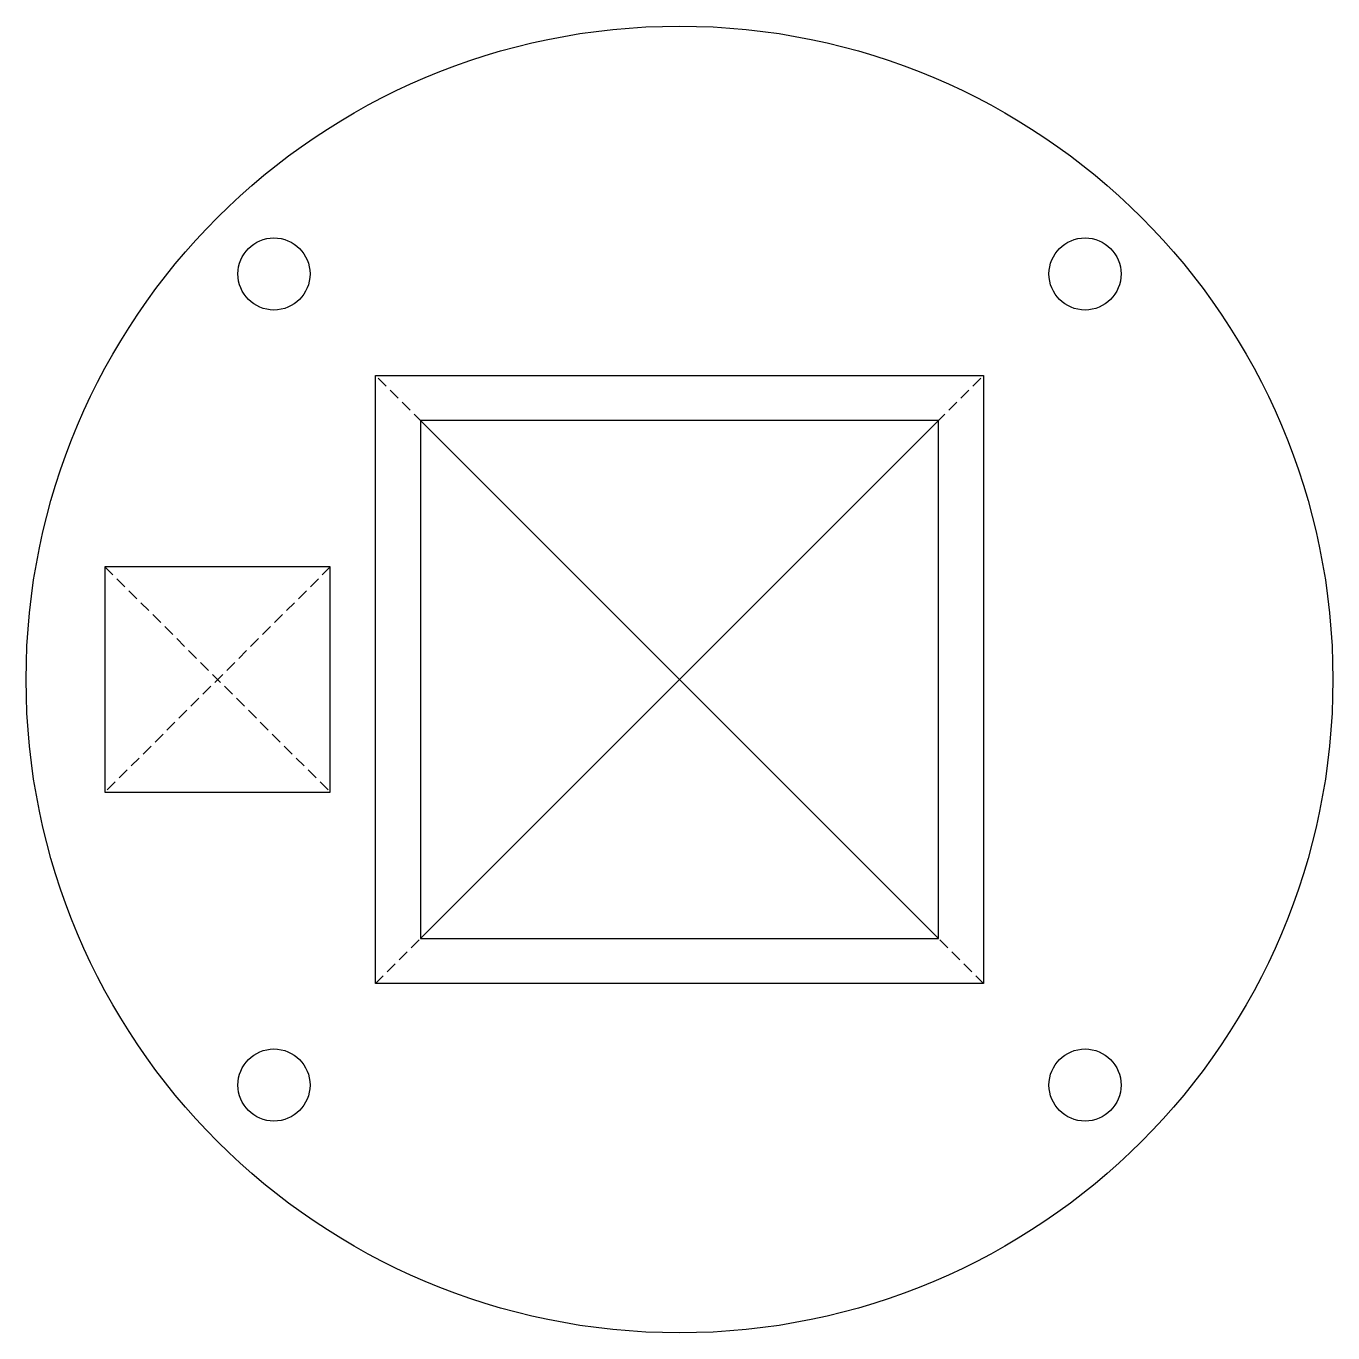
# Model space of a CAD drawing. Header units: millimetres. Extents: x -29 to 29, y -29 to 29.
import ezdxf

# ---------------------------------------------------------------- set-up
doc = ezdxf.new("R2010")
doc.units = ezdxf.units.MM
doc.linetypes.add('DASHED', pattern=[0.75, 0.5, -0.25])
doc.layers.get('0').update_dxf_attribs({"linetype": 'CONTINUOUS'})

msp = doc.modelspace()

# ---------------------------------------------------------------- linework, layer by layer
at = {"linetype": 'DASHED'}
for p, q in [((13.5, -13.5), (-13.5, 13.5)), ((-13.5, -13.5), (13.5, 13.5)), ((11.5, 11.5), (-11.5, -11.5)), ((-11.5, 11.5), (11.5, -11.5)), ((-15.5, 5), (-25.5, -5)), ((-25.5, 5), (-15.5, -5))]:
    msp.add_line(p, q, dxfattribs=at)
for points in [[(13.5, -13.5), (-13.5, -13.5), (-13.5, 13.5), (13.5, 13.5)], [(11.5, 11.5), (-11.5, 11.5), (-11.5, -11.5), (11.5, -11.5)], [(-15.5, 5), (-25.5, 5), (-25.5, -5), (-15.5, -5)]]:
    msp.add_lwpolyline(points, close=True)
for centre, radius in [((0, 0), 29), ((-18, 18), 1.6), ((18, 18), 1.6), ((-18, -18), 1.6), ((18, -18), 1.6)]:
    msp.add_circle(centre, radius)
for p in [(-20.5, 0), (0, 0), (0, 0), (0, 0)]:
    msp.add_point(p)

doc.saveas('drawing.dxf')
